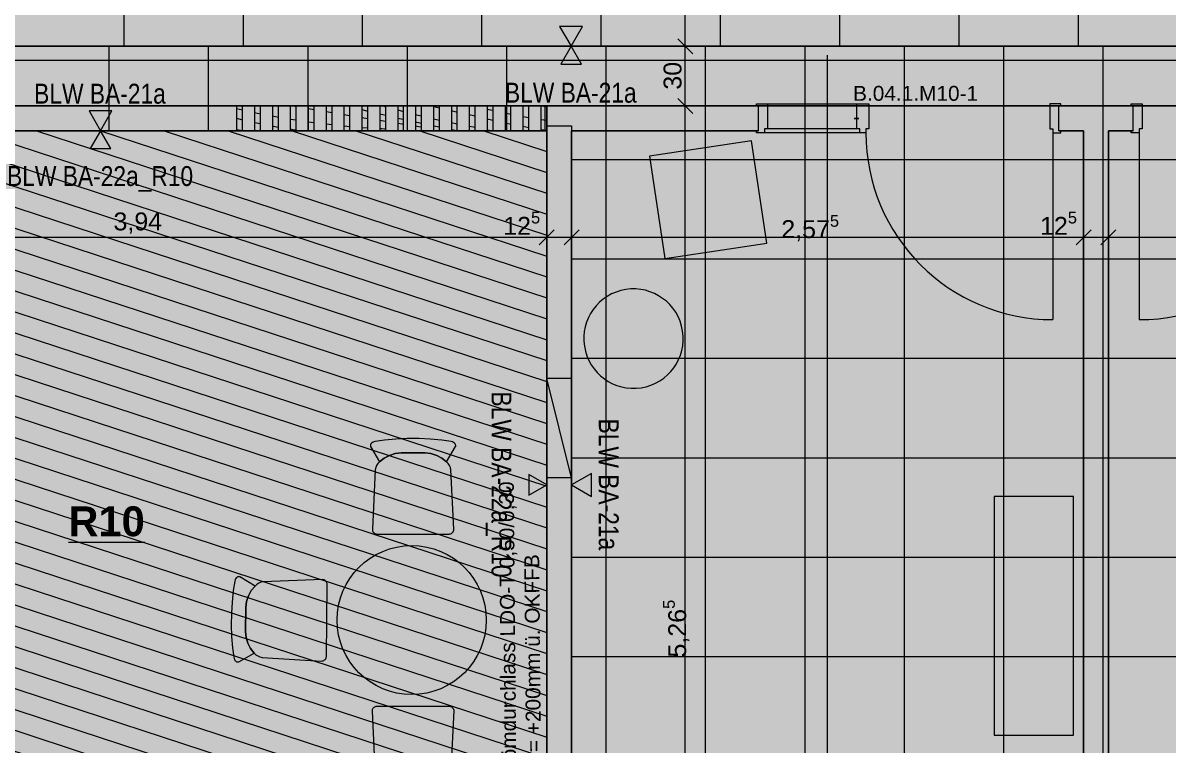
# Model space of a CAD drawing. Header units: metres. Extents: x -22.4 to 53.1, y 133.6 to 157.9.
# Drawn here: x 5.12 to 10.88, y 140.59 to 144.22 of the extents above; entities that cross this region are included whole.
import ezdxf

# ---------------------------------------------------------------- set-up
doc = ezdxf.new("R2010")
doc.units = ezdxf.units.M
doc.header["$MEASUREMENT"] = 0
doc.linetypes.add('Strichlinie-über-Schnitt', pattern=[0.0023, 0.0008, -0.0015])
doc.linetypes.add('Strichpunktlinie', pattern=[0.006703, 0.003528, -0.001764, 0, -0.001411])
for name, color, linetype in [('00  Raster', 7, 'Continuous'), ('10  Treppen + Rampen', 7, 'Continuous'), ('20  Boden Aufbauten', 7, 'Continuous'), ('20  Möbel', 7, 'Continuous'), ('20  Wand Leichtbau', 7, 'Continuous'), ('20  Wand Leichtbau_Schnittschraffur', 7, 'Continuous'), ('20 Wand Leichtbau MIETERAUSBAU', 7, 'Continuous'), ('20 Wand Leichtbau MIETERAUSBAU_Fenster', 7, 'Continuous'), ('40 Bemaßung 1_ 50 Bodenspiegel', 7, 'Continuous'), ('40 Text Ausbau 1_50 Bodenspiegel', 7, 'Continuous'), ('Neubau_20  Boden Aufbauten', 7, 'Continuous'), ('Neubau_20  Boden Aufbauten_Deckschraffur', 7, 'Continuous'), ('Neubau_20  Möbel', 7, 'Continuous'), ('Neubau_20  Wand Leichtbau', 7, 'Continuous'), ('Neubau_20 Wand Leichtbau MIETERAUSBAU', 7, 'Continuous'), ('Neubau_20 Wand Leichtbau MIETERAUSBAU_Deckschraffur', 7, 'Continuous'), ('Neubau_20 Wand Leichtbau MIETERAUSBAU_Fenster', 7, 'Continuous'), ('Neubau_20 Wand Leichtbau MIETERAUSBAU_Schnittschraffur', 7, 'Continuous'), ('Neubau_20 Wand Leichtbau MIETERAUSBAU_Tür', 7, 'Continuous'), ('Neubau_40 Text Ausbau 1_50 Bodenspiegel', 7, 'Continuous')]:
    doc.layers.add(name, color=color, linetype=linetype)
doc.styles.add('ERSTELLTER_STIL_1', font='')
doc.styles.add('ERSTELLTER_STIL_2', font='')
doc.styles.add('ERSTELLTER_STIL_3', font='')
doc.styles.get('ERSTELLTER_STIL_1').set_extended_font_data('Arial')
doc.styles.get('ERSTELLTER_STIL_2').set_extended_font_data('Arial Narrow')
doc.styles.get('ERSTELLTER_STIL_3').set_extended_font_data('Arial', bold=True)
pattern_1 = [(360, (14.0547, 142.5352), (2e-07, 0.5), []), (90, (14.0547, 142.5352), (-0.5, 2e-07), [])]

# ---------------------------------------------------------------- blocks, each defined once
blk = doc.blocks.new('*X43', base_point=(-23.4289, 120.7796))
at = {"layer": '20  Wand Leichtbau_Schnittschraffur', "color": 98, "linetype": 'Continuous', "lineweight": 13, "ltscale": 1000, "true_color": 0x000100}
for p, q in [((6.7542, 143.8049), (6.7659, 143.8019)), ((6.7359, 143.7621), (6.7659, 143.7571)), ((6.7359, 143.7045), (6.7659, 143.7019))]:
    blk.add_line(p, q, dxfattribs=at)
blk = doc.blocks.new('*X44', base_point=(-23.4289, 120.7796))
at = {"layer": '20  Wand Leichtbau_Schnittschraffur', "color": 98, "linetype": 'Continuous', "lineweight": 13, "ltscale": 1000, "true_color": 0x000100}
for p, q in [((6.8259, 143.7867), (6.8559, 143.7793)), ((6.8259, 143.7471), (6.8559, 143.7422)), ((6.8259, 143.6969), (6.8559, 143.695))]:
    blk.add_line(p, q, dxfattribs=at)
blk = doc.blocks.new('*X45', base_point=(-23.4289, 120.7796))
at = {"layer": '20  Wand Leichtbau_Schnittschraffur', "color": 98, "linetype": 'Continuous', "lineweight": 13, "ltscale": 1000, "true_color": 0x000100}
for p, q in [((6.9313, 143.8049), (6.9459, 143.8009)), ((6.9159, 143.7648), (6.9459, 143.7577)), ((6.9159, 143.7324), (6.9435, 143.728)), ((6.9435, 143.728), (6.9459, 143.7276)), ((6.9159, 143.6913), (6.9269, 143.6907)), ((6.9269, 143.6907), (6.941, 143.6897)), ((6.941, 143.6897), (6.9459, 143.6892))]:
    blk.add_line(p, q, dxfattribs=at)
blk = doc.blocks.new('*X46', base_point=(-23.4289, 120.7796))
at = {"layer": '20  Wand Leichtbau_Schnittschraffur', "color": 98, "linetype": 'Continuous', "lineweight": 13, "ltscale": 1000, "true_color": 0x000100}
for p, q in [((7.0059, 143.7845), (7.0359, 143.7766)), ((7.0059, 143.7439), (7.0326, 143.7378)), ((7.0059, 143.718), (7.0281, 143.7145)), ((7.0281, 143.7145), (7.0359, 143.7133)), ((7.0326, 143.7378), (7.0359, 143.7371)), ((7.0059, 143.6827), (7.011, 143.682)), ((7.011, 143.682), (7.0249, 143.6799))]:
    blk.add_line(p, q, dxfattribs=at)
blk = doc.blocks.new('*X47', base_point=(-23.4289, 120.7796))
at = {"layer": '20  Wand Leichtbau_Schnittschraffur', "color": 98, "linetype": 'Continuous', "lineweight": 13, "ltscale": 1000, "true_color": 0x000100}
for p, q in [((7.0959, 143.7615), (7.1013, 143.7601)), ((7.0959, 143.7239), (7.1025, 143.7225)), ((7.1013, 143.7601), (7.1259, 143.7543)), ((7.1025, 143.7225), (7.1259, 143.7175)), ((7.0959, 143.704), (7.1128, 143.7014)), ((7.1128, 143.7014), (7.1237, 143.6996)), ((7.1237, 143.6996), (7.1259, 143.6992))]:
    blk.add_line(p, q, dxfattribs=at)
blk = doc.blocks.new('*X48', base_point=(-23.4289, 120.7796))
at = {"layer": '20  Wand Leichtbau_Schnittschraffur', "color": 98, "linetype": 'Continuous', "lineweight": 13, "ltscale": 1000, "true_color": 0x000100}
for p, q in [((7.1859, 143.8021), (7.2011, 143.7983)), ((7.2011, 143.7983), (7.2159, 143.7947)), ((7.1859, 143.7403), (7.2155, 143.7336)), ((7.2155, 143.7336), (7.2159, 143.7336)), ((7.1859, 143.705), (7.2159, 143.6989)), ((7.1859, 143.6841), (7.1878, 143.6835)), ((7.1878, 143.6835), (7.1982, 143.6799))]:
    blk.add_line(p, q, dxfattribs=at)
blk = doc.blocks.new('*X49', base_point=(-23.4289, 120.7796))
at = {"layer": '20  Wand Leichtbau_Schnittschraffur', "color": 98, "linetype": 'Continuous', "lineweight": 13, "ltscale": 1000, "true_color": 0x000100}
for p, q in [((7.2759, 143.7808), (7.2809, 143.7796)), ((7.2809, 143.7796), (7.3059, 143.7741)), ((7.2759, 143.7208), (7.3059, 143.7148)), ((7.2759, 143.6871), (7.3059, 143.6813))]:
    blk.add_line(p, q, dxfattribs=at)
blk = doc.blocks.new('*X50', base_point=(-23.4289, 120.7796))
at = {"layer": '20  Wand Leichtbau_Schnittschraffur', "color": 98, "linetype": 'Continuous', "lineweight": 13, "ltscale": 1000, "true_color": 0x000100}
for p, q in [((7.3879, 143.8049), (7.3959, 143.803)), ((7.3659, 143.7617), (7.3879, 143.7574)), ((7.3879, 143.7574), (7.3959, 143.7553)), ((7.3659, 143.7031), (7.3879, 143.699)), ((7.3879, 143.699), (7.3959, 143.6972))]:
    blk.add_line(p, q, dxfattribs=at)
blk = doc.blocks.new('*X51', base_point=(-23.4289, 120.7796))
at = {"layer": '20  Wand Leichtbau_Schnittschraffur', "color": 98, "linetype": 'Continuous', "lineweight": 13, "ltscale": 1000, "true_color": 0x000100}
for p, q in [((7.4559, 143.7891), (7.4834, 143.7828)), ((7.4834, 143.7828), (7.4859, 143.7822)), ((7.4559, 143.7403), (7.484, 143.7336)), ((7.484, 143.7336), (7.4859, 143.7332)), ((7.4559, 143.6842), (7.4658, 143.6822)), ((7.4658, 143.6822), (7.4769, 143.6799))]:
    blk.add_line(p, q, dxfattribs=at)
blk = doc.blocks.new('*X52', base_point=(-23.4289, 120.7796))
at = {"layer": '20  Wand Leichtbau_Schnittschraffur', "color": 98, "linetype": 'Continuous', "lineweight": 13, "ltscale": 1000, "true_color": 0x000100}
for p, q in [((7.5459, 143.7698), (7.5759, 143.7636)), ((7.5459, 143.72), (7.5759, 143.7138))]:
    blk.add_line(p, q, dxfattribs=at)
blk = doc.blocks.new('*X53', base_point=(-23.4289, 120.7796))
at = {"layer": '20  Wand Leichtbau_Schnittschraffur', "color": 98, "linetype": 'Continuous', "lineweight": 13, "ltscale": 1000, "true_color": 0x000100}
for p, q in [((7.6359, 143.7525), (7.6659, 143.7471)), ((7.6359, 143.7023), (7.6659, 143.697))]:
    blk.add_line(p, q, dxfattribs=at)
blk = doc.blocks.new('*X54', base_point=(-23.4289, 120.7796))
at = {"layer": '20  Wand Leichtbau_Schnittschraffur', "color": 98, "linetype": 'Continuous', "lineweight": 13, "ltscale": 1000, "true_color": 0x000100}
for p, q in [((7.7304, 143.8049), (7.7559, 143.8006)), ((7.7259, 143.7373), (7.7559, 143.7326)), ((7.7259, 143.6872), (7.7271, 143.687)), ((7.7271, 143.687), (7.7559, 143.6828))]:
    blk.add_line(p, q, dxfattribs=at)
blk = doc.blocks.new('*X55', base_point=(-23.4289, 120.7796))
at = {"layer": '20  Wand Leichtbau_Schnittschraffur', "color": 98, "linetype": 'Continuous', "lineweight": 13, "ltscale": 1000, "true_color": 0x000100}
for p, q in [((6.2859, 143.7719), (6.3159, 143.7657)), ((6.2859, 143.7221), (6.3159, 143.7159))]:
    blk.add_line(p, q, dxfattribs=at)
blk = doc.blocks.new('*X56', base_point=(-23.4289, 120.7796))
at = {"layer": '20  Wand Leichtbau_Schnittschraffur', "color": 98, "linetype": 'Continuous', "lineweight": 13, "ltscale": 1000, "true_color": 0x000100}
for p, q in [((6.3759, 143.7544), (6.4059, 143.7489)), ((6.3759, 143.7042), (6.3794, 143.7035)), ((6.3794, 143.7035), (6.4059, 143.6988))]:
    blk.add_line(p, q, dxfattribs=at)
blk = doc.blocks.new('*X57', base_point=(-23.4289, 120.7796))
at = {"layer": '20  Wand Leichtbau_Schnittschraffur', "color": 98, "linetype": 'Continuous', "lineweight": 13, "ltscale": 1000, "true_color": 0x000100}
for p, q in [((6.4804, 143.8049), (6.4959, 143.8023)), ((6.4659, 143.7389), (6.4959, 143.7341)), ((6.4659, 143.6888), (6.4771, 143.687)), ((6.4771, 143.687), (6.4959, 143.6843))]:
    blk.add_line(p, q, dxfattribs=at)
blk = doc.blocks.new('*X58', base_point=(-23.4289, 120.7796))
at = {"layer": '20  Wand Leichtbau_Schnittschraffur', "color": 98, "linetype": 'Continuous', "lineweight": 13, "ltscale": 1000, "true_color": 0x000100}
for p, q in [((6.5559, 143.7922), (6.5859, 143.7872)), ((6.5559, 143.7254), (6.5859, 143.7214))]:
    blk.add_line(p, q, dxfattribs=at)
blk = doc.blocks.new('*X59', base_point=(-23.4289, 120.7796))
at = {"layer": '20  Wand Leichtbau_Schnittschraffur', "color": 98, "linetype": 'Continuous', "lineweight": 13, "ltscale": 1000, "true_color": 0x000100}
for p, q in [((6.6459, 143.7771), (6.6759, 143.7721)), ((6.6459, 143.714), (6.6759, 143.7107))]:
    blk.add_line(p, q, dxfattribs=at)
blk = doc.blocks.new('*X60', base_point=(-23.4289, 120.7796))
at = {"layer": '20  Wand Leichtbau_Schnittschraffur', "color": 98, "linetype": 'Continuous', "lineweight": 13, "ltscale": 1000, "true_color": 0x000100}
for p, q in [((6.1959, 143.7915), (6.2259, 143.7845)), ((6.1959, 143.7427), (6.2259, 143.7356)), ((6.1959, 143.6864), (6.2046, 143.6845)), ((6.2046, 143.6845), (6.2158, 143.6822)), ((6.2158, 143.6822), (6.2259, 143.6801))]:
    blk.add_line(p, q, dxfattribs=at)

msp = doc.modelspace()

# ---------------------------------------------------------------- hatches: boundary and pattern name
at = {"layer": '20  Wand Leichtbau_Schnittschraffur', "linetype": 'Continuous', "lineweight": 0, "true_color": 0xffffff}
for points in [[(6.2259, 143.8049), (6.1959, 143.8049), (6.1959, 143.6799), (6.2259, 143.6799)], [(6.3159, 143.8049), (6.2859, 143.8049), (6.2859, 143.6799), (6.3159, 143.6799)], [(6.4059, 143.8049), (6.3759, 143.8049), (6.3759, 143.6799), (6.4059, 143.6799)], [(6.4959, 143.8049), (6.4659, 143.8049), (6.4659, 143.6799), (6.4959, 143.6799)], [(6.5859, 143.8049), (6.5559, 143.8049), (6.5559, 143.6799), (6.5859, 143.6799)], [(6.6759, 143.8049), (6.6459, 143.8049), (6.6459, 143.6799), (6.6759, 143.6799)], [(6.7659, 143.8049), (6.7359, 143.8049), (6.7359, 143.6799), (6.7659, 143.6799)], [(6.8559, 143.8049), (6.8259, 143.8049), (6.8259, 143.6799), (6.8559, 143.6799)], [(6.9459, 143.8049), (6.9159, 143.8049), (6.9159, 143.6799), (6.9459, 143.6799)], [(7.0359, 143.8049), (7.0059, 143.8049), (7.0059, 143.6799), (7.0359, 143.6799)], [(7.1259, 143.8049), (7.0959, 143.8049), (7.0959, 143.6799), (7.1259, 143.6799)], [(7.2159, 143.8049), (7.1859, 143.8049), (7.1859, 143.6799), (7.2159, 143.6799)], [(7.3059, 143.8049), (7.2759, 143.8049), (7.2759, 143.6799), (7.3059, 143.6799)], [(7.3959, 143.8049), (7.3659, 143.8049), (7.3659, 143.6799), (7.3959, 143.6799)], [(7.4859, 143.8049), (7.4559, 143.8049), (7.4559, 143.6799), (7.4859, 143.6799)], [(7.5759, 143.8049), (7.5459, 143.8049), (7.5459, 143.6799), (7.5759, 143.6799)], [(7.6659, 143.8049), (7.6359, 143.8049), (7.6359, 143.6799), (7.6659, 143.6799)], [(7.7559, 143.8049), (7.7259, 143.8049), (7.7259, 143.6799), (7.7559, 143.6799)]]:
    msp.add_hatch(color=7, dxfattribs=at).paths.add_polyline_path(points)
at = {"layer": 'Neubau_20  Boden Aufbauten_Deckschraffur', "linetype": 'Continuous', "lineweight": 50, "true_color": 0xefefef}
msp.add_hatch(color=7, dxfattribs=at).paths.add_polyline_path([(-1.6316, 145.3049), (-1.6316, 144.1049), (30.6509, 144.1049), (30.6509, 145.3049), (30.6509, 148.8302), (29.4509, 148.8302), (29.4509, 145.3049)])
at = {"layer": 'Neubau_20  Boden Aufbauten_Deckschraffur', "linetype": 'Continuous', "lineweight": 13, "true_color": 0x17c90e}
h = msp.add_hatch(dxfattribs=at)
h.set_pattern_fill('Verband__Quadrat__50x50__4D', color=92, style=0, pattern_type=2)
h.set_pattern_definition([(7e-13, (11.62936, 144.10494), (2e-07, 0.6), []), (90, (11.62936, 144.10494), (-0.6, 0), [])])
h.paths.add_polyline_path([(-1.6316, 145.3049), (-1.6316, 144.1049), (30.6509, 144.1049), (30.6509, 145.3049), (30.6509, 148.8302), (29.4509, 148.8302), (29.4509, 145.3049)])
at = {"layer": 'Neubau_20  Boden Aufbauten_Deckschraffur', "linetype": 'Continuous', "lineweight": 0, "true_color": 0xffffff}
for points in [[(-1.6166, 144.1049), (-1.6166, 143.8049), (30.6509, 143.8049), (30.6509, 144.1049), (7.7559, 144.1049), (4.5184, 144.1049)], [(-1.6166, 143.8049), (-1.6166, 143.7049), (4.5184, 143.7049), (4.5184, 143.6799), (7.7559, 143.6799), (7.7559, 143.7049), (7.8809, 143.7049), (7.8809, 138.3249), (7.8434, 138.3249), (7.8434, 138.0149), (7.8809, 138.0149), (7.9772, 138.0149), (24.6034, 138.0149), (24.6034, 140.5199), (24.0034, 140.5199), (24.0034, 143.7899), (30.6509, 143.7899), (30.6509, 143.8049)]]:
    msp.add_hatch(color=7, dxfattribs=at).paths.add_polyline_path(points)
at = {"layer": 'Neubau_20  Boden Aufbauten_Deckschraffur', "linetype": 'Continuous', "lineweight": 18}
h = msp.add_hatch(dxfattribs=at)
h.set_pattern_fill('Verband__Quadrat__50x50__4D', color=6, style=0, pattern_type=2)
h.set_pattern_definition(pattern_1)
h.paths.add_polyline_path([(-1.6166, 144.1049), (-1.6166, 143.8049), (30.6509, 143.8049), (30.6509, 144.1049), (7.7559, 144.1049), (4.5184, 144.1049)])
h = msp.add_hatch(dxfattribs=at)
h.set_pattern_fill('Verband__Quadrat__50x50__4D', color=6, style=0, pattern_type=2)
h.set_pattern_definition(pattern_1)
h.paths.add_polyline_path([(-1.6166, 143.8049), (-1.6166, 143.7049), (4.5184, 143.7049), (4.5184, 143.6799), (7.7559, 143.6799), (7.7559, 143.7049), (7.8809, 143.7049), (7.8809, 138.3249), (7.8434, 138.3249), (7.8434, 138.0149), (7.8809, 138.0149), (7.9772, 138.0149), (24.6034, 138.0149), (24.6034, 140.5199), (24.0034, 140.5199), (24.0034, 143.7899), (30.6509, 143.7899), (30.6509, 143.8049)])
at = {"layer": 'Neubau_20  Boden Aufbauten_Deckschraffur', "linetype": 'Continuous', "lineweight": 18, "true_color": 0xd5d5ff}
msp.add_hatch(color=254, dxfattribs=at).paths.add_polyline_path([(7.7559, 143.6799), (3.8184, 143.6799), (3.8184, 138.0149), (7.7559, 138.0149), (7.7934, 138.0149), (7.7934, 138.3249), (7.7559, 138.3249)])
at = {"layer": 'Neubau_20  Boden Aufbauten_Deckschraffur', "linetype": 'Continuous', "lineweight": 0, "true_color": 0xffffff}
h = msp.add_hatch(dxfattribs=at)
h.set_pattern_fill('Holz_Schalung_liegend__1_A0', style=0, pattern_type=2)
h.set_pattern_definition([(341.86749, (-110.10794, 75.26466), (0.03112157, 0.09503393), [])])
h.paths.add_polyline_path([(7.7559, 143.6799), (3.8184, 143.6799), (3.8184, 138.0149), (7.7559, 138.0149), (7.7934, 138.0149), (7.7934, 138.3249), (7.7559, 138.3249)])
at = {"layer": 'Neubau_20 Wand Leichtbau MIETERAUSBAU_Deckschraffur', "linetype": 'Continuous', "lineweight": 0, "true_color": 0xffffff}
msp.add_hatch(color=7, dxfattribs=at).paths.add_polyline_path([(9.3159, 143.6899), (9.3159, 143.8149), (8.8659, 143.8149), (8.8659, 143.6899), (8.8509, 143.6899), (8.8509, 143.6699), (9.3309, 143.6699), (9.3309, 143.6899)])
at = {"layer": 'Neubau_20 Wand Leichtbau MIETERAUSBAU_Schnittschraffur', "linetype": 'Continuous', "lineweight": 18}
for points in [[(7.8809, 143.6799), (7.7559, 143.8049), (7.7559, 143.6799)], [(7.7559, 143.8049), (7.8809, 143.6799), (7.8809, 143.8049)], [(7.8809, 143.8049), (7.8809, 143.6799), (8.8209, 143.6799), (8.8209, 143.8049)], [(10.3309, 143.8049), (10.3309, 143.6799), (10.4559, 143.6799), (10.4559, 143.8049)], [(10.5809, 143.6799), (10.4559, 143.8049), (10.4559, 143.6799)], [(10.4559, 143.8049), (10.5809, 143.6799), (10.5809, 143.8049)], [(10.5809, 143.8049), (10.5809, 143.6799), (10.7059, 143.6799), (10.7059, 143.8049)], [(7.7559, 143.6799), (7.7559, 138.3249), (7.8809, 138.3249), (7.8809, 143.6799)], [(10.4559, 143.6799), (10.4559, 138.3249), (10.5809, 138.3249), (10.5809, 143.6799)]]:
    msp.add_hatch(color=9, dxfattribs=at).paths.add_polyline_path(points)
at = {"layer": 'Neubau_20 Wand Leichtbau MIETERAUSBAU_Schnittschraffur', "linetype": 'Continuous', "lineweight": 0, "true_color": 0xffffff}
for points in [[(8.8659, 143.8149), (8.8109, 143.8149), (8.8109, 143.8049), (8.8209, 143.8049), (8.8209, 143.6799), (8.8109, 143.6799), (8.8109, 143.6699), (8.8509, 143.6699), (8.8509, 143.6899), (8.8659, 143.6899)], [(9.3309, 143.6899), (9.3309, 143.6699), (9.3609, 143.6699), (9.3609, 143.6899), (9.3759, 143.6899), (9.3759, 143.8149), (9.3159, 143.8149), (9.3159, 143.6899)], [(10.2859, 143.8149), (10.2859, 143.6899), (10.3009, 143.6899), (10.3009, 143.6699), (10.3409, 143.6699), (10.3409, 143.6799), (10.3309, 143.6799), (10.3309, 143.8049), (10.3409, 143.8049), (10.3409, 143.8149)], [(10.7509, 143.8149), (10.6959, 143.8149), (10.6959, 143.8049), (10.7059, 143.8049), (10.7059, 143.6799), (10.6959, 143.6799), (10.6959, 143.6699), (10.7359, 143.6699), (10.7359, 143.6899), (10.7509, 143.6899)]]:
    msp.add_hatch(color=7, dxfattribs=at).paths.add_polyline_path(points)
at = {"layer": 'Neubau_40 Text Ausbau 1_50 Bodenspiegel', "linetype": 'Continuous', "lineweight": 0, "true_color": 0xffffff}
for points in [[(7.8779, 144.1049), (7.9357, 144.2049), (7.8202, 144.205)], [(7.8779, 144.1049), (7.8261, 144.0152), (7.9297, 144.0152)], [(5.5112, 143.6799), (5.569, 143.7799), (5.4536, 143.7799)], [(5.5112, 143.6799), (5.4594, 143.5901), (5.5631, 143.5901)], [(7.7559, 141.8985), (7.6661, 141.9503), (7.6662, 141.8467)], [(7.8809, 141.8985), (7.9809, 141.8408), (7.9809, 141.9563)]]:
    msp.add_hatch(color=7, dxfattribs=at).paths.add_polyline_path(points)

# ---------------------------------------------------------------- linework, layer by layer
at = {"layer": '00  Raster', "color": 7, "linetype": 'Strichpunktlinie', "lineweight": 13, "ltscale": 1000}
msp.add_line((9.1684, 133.7291), (9.1684, 155.8899), dxfattribs=at)
at = {"layer": '20  Möbel', "color": 9, "linetype": 'Continuous', "lineweight": 18, "ltscale": 1000}
for p, q in [((10.0059, 141.8399), (10.0059, 140.6399)), ((10.4059, 141.8399), (10.0059, 141.8399)), ((10.4059, 140.6399), (10.4059, 141.8399)), ((10.0059, 140.6399), (10.4059, 140.6399))]:
    msp.add_line(p, q, dxfattribs=at)
at = {"layer": '20  Möbel', "color": 9, "linetype": 'Continuous', "lineweight": 18, "ltscale": 1000, "flags": 128}
for points in [[(7.0532, 142.1315), (6.9971, 142.1292), (6.9393, 142.1236), (6.8922, 142.117), (6.8854, 142.1149), (6.8797, 142.1124), (6.8745, 142.109), (6.8726, 142.1071), (6.871, 142.1048), (6.8698, 142.1024), (6.869, 142.0998), (6.8687, 142.097), (6.8688, 142.0943), (6.8694, 142.0916), (6.9146, 142.0141), (6.938, 142.0329), (6.9645, 142.047), (6.9931, 142.0561), (7.0229, 142.0598), (7.1436, 142.0598), (7.1734, 142.0561), (7.2021, 142.047), (7.2285, 142.0329), (7.2519, 142.0141), (7.2972, 142.0916), (7.2977, 142.0943), (7.2979, 142.097), (7.2975, 142.0998), (7.2968, 142.1024), (7.2956, 142.1048), (7.294, 142.1071), (7.292, 142.109), (7.2868, 142.1124), (7.2811, 142.1149), (7.2744, 142.117), (7.2273, 142.1236), (7.1694, 142.1292), (7.1133, 142.1315)], [(7.0229, 142.0598), (6.9931, 142.0561), (6.9645, 142.047), (6.938, 142.0329), (6.9146, 142.0141), (6.9066, 142.0059), (6.9002, 141.9962), (6.8957, 141.9856), (6.8933, 141.9743), (6.8785, 141.6752), (6.8789, 141.6711), (6.88, 141.6671), (6.8817, 141.6634), (6.8841, 141.66), (6.8871, 141.6571), (6.8905, 141.6547), (6.8942, 141.653), (6.8982, 141.6519), (6.9024, 141.6516), (7.2642, 141.6516), (7.2683, 141.6519), (7.2723, 141.653), (7.2761, 141.6547), (7.2795, 141.6571), (7.2824, 141.66), (7.2848, 141.6634), (7.2865, 141.6671), (7.2876, 141.6711), (7.288, 141.6752), (7.2732, 141.9743), (7.2708, 141.9856), (7.2663, 141.9962), (7.26, 142.0059), (7.2519, 142.0141), (7.2285, 142.0329), (7.2021, 142.047), (7.1734, 142.0561), (7.1436, 142.0598), (7.0229, 142.0598)], [(6.169, 141.1928), (6.1707, 141.1367), (6.1756, 141.0788), (6.1816, 141.0316), (6.1836, 141.0249), (6.186, 141.0191), (6.1894, 141.0139), (6.1913, 141.0119), (6.1935, 141.0103), (6.1959, 141.0091), (6.1986, 141.0083), (6.2013, 141.0079), (6.204, 141.008), (6.2067, 141.0085), (6.2847, 141.0529), (6.2662, 141.0765), (6.2524, 141.1031), (6.2437, 141.1318), (6.2404, 141.1617), (6.2419, 141.2823), (6.2459, 141.3121), (6.2553, 141.3407), (6.2698, 141.3669), (6.2888, 141.3901), (6.2119, 141.4363), (6.2092, 141.4369), (6.2065, 141.4371), (6.2038, 141.4368), (6.2011, 141.436), (6.1986, 141.4348), (6.1964, 141.4333), (6.1944, 141.4314), (6.1909, 141.4262), (6.1884, 141.4205), (6.1862, 141.4138), (6.179, 141.3668), (6.1728, 141.309), (6.1697, 141.253)], [(6.2404, 141.1617), (6.2437, 141.1318), (6.2524, 141.1031), (6.2662, 141.0765), (6.2847, 141.0529), (6.2929, 141.0447), (6.3025, 141.0382), (6.313, 141.0336), (6.3243, 141.031), (6.6232, 141.0127), (6.6273, 141.013), (6.6313, 141.014), (6.6351, 141.0157), (6.6385, 141.0181), (6.6414, 141.021), (6.6438, 141.0243), (6.6456, 141.0281), (6.6467, 141.0321), (6.6471, 141.0362), (6.6515, 141.398), (6.6512, 141.4021), (6.6502, 141.4061), (6.6485, 141.4099), (6.6462, 141.4134), (6.6433, 141.4163), (6.6399, 141.4187), (6.6362, 141.4205), (6.6323, 141.4217), (6.6282, 141.4221), (6.3289, 141.4109), (6.3176, 141.4087), (6.3069, 141.4043), (6.2972, 141.3981), (6.2888, 141.3901), (6.2698, 141.3669), (6.2553, 141.3407), (6.2459, 141.3121), (6.2419, 141.2823), (6.2404, 141.1617)]]:
    msp.add_lwpolyline(points, close=True, dxfattribs=at)
msp.add_lwpolyline([(6.8933, 140.4632), (6.8785, 140.7623), (6.8789, 140.7664), (6.88, 140.7704), (6.8817, 140.7741), (6.8841, 140.7775), (6.8871, 140.7804), (6.8905, 140.7827), (6.8942, 140.7845), (6.8982, 140.7855), (6.9024, 140.7859), (7.2642, 140.7859), (7.2683, 140.7855), (7.2723, 140.7845), (7.2761, 140.7827), (7.2795, 140.7804), (7.2824, 140.7775), (7.2848, 140.7741), (7.2865, 140.7704), (7.2876, 140.7664), (7.288, 140.7623), (7.2732, 140.4632)], dxfattribs=at)
at = {"layer": '20  Möbel', "color": 9, "linetype": 'Continuous', "lineweight": 18, "ltscale": 1000}
msp.add_circle((7.0764, 141.2187), 0.375, dxfattribs=at)
at = {"layer": '20  Wand Leichtbau', "color": 7, "linetype": 'Continuous', "lineweight": 13, "ltscale": 1000, "flags": 128}
for points in [[(6.2259, 143.8049), (6.1959, 143.8049)], [(6.1959, 143.8049), (6.1959, 143.6799)], [(6.2259, 143.6799), (6.2259, 143.8049)], [(6.3159, 143.8049), (6.2859, 143.8049)], [(6.2859, 143.8049), (6.2859, 143.6799)], [(6.3159, 143.6799), (6.3159, 143.8049)], [(6.4059, 143.8049), (6.3759, 143.8049)], [(6.3759, 143.8049), (6.3759, 143.6799)], [(6.4059, 143.6799), (6.4059, 143.8049)], [(6.4959, 143.8049), (6.4659, 143.8049)], [(6.4659, 143.8049), (6.4659, 143.6799)], [(6.4959, 143.6799), (6.4959, 143.8049)], [(6.5859, 143.8049), (6.5559, 143.8049)], [(6.5559, 143.8049), (6.5559, 143.6799)], [(6.5859, 143.6799), (6.5859, 143.8049)], [(6.6759, 143.8049), (6.6459, 143.8049)], [(6.6459, 143.8049), (6.6459, 143.6799)], [(6.6759, 143.6799), (6.6759, 143.8049)], [(6.7659, 143.8049), (6.7359, 143.8049)], [(6.7359, 143.8049), (6.7359, 143.6799)], [(6.7659, 143.6799), (6.7659, 143.8049)], [(6.8559, 143.8049), (6.8259, 143.8049)], [(6.8259, 143.8049), (6.8259, 143.6799)], [(6.8559, 143.6799), (6.8559, 143.8049)], [(6.9459, 143.8049), (6.9159, 143.8049)], [(6.9159, 143.8049), (6.9159, 143.6799)], [(6.9459, 143.6799), (6.9459, 143.8049)], [(7.0359, 143.8049), (7.0059, 143.8049)], [(7.0059, 143.8049), (7.0059, 143.6799)], [(7.0359, 143.6799), (7.0359, 143.8049)], [(7.1259, 143.8049), (7.0959, 143.8049)], [(7.0959, 143.8049), (7.0959, 143.6799)], [(7.1259, 143.6799), (7.1259, 143.8049)], [(7.2159, 143.8049), (7.1859, 143.8049)], [(7.1859, 143.8049), (7.1859, 143.6799)], [(7.2159, 143.6799), (7.2159, 143.8049)], [(7.3059, 143.8049), (7.2759, 143.8049)], [(7.2759, 143.8049), (7.2759, 143.6799)], [(7.3059, 143.6799), (7.3059, 143.8049)], [(7.3959, 143.8049), (7.3659, 143.8049)], [(7.3659, 143.8049), (7.3659, 143.6799)], [(7.3959, 143.6799), (7.3959, 143.8049)], [(7.4859, 143.8049), (7.4559, 143.8049)], [(7.4559, 143.8049), (7.4559, 143.6799)], [(7.4859, 143.6799), (7.4859, 143.8049)], [(7.5759, 143.8049), (7.5459, 143.8049)], [(7.5459, 143.8049), (7.5459, 143.6799)], [(7.5759, 143.6799), (7.5759, 143.8049)], [(7.6659, 143.8049), (7.6359, 143.8049)], [(7.6359, 143.8049), (7.6359, 143.6799)], [(7.6659, 143.6799), (7.6659, 143.8049)], [(7.7559, 143.8049), (7.7259, 143.8049)], [(7.7259, 143.8049), (7.7259, 143.6799)], [(7.7559, 143.6799), (7.7559, 143.8049)], [(6.1959, 143.6799), (6.2259, 143.6799)], [(6.2859, 143.6799), (6.3159, 143.6799)], [(6.3759, 143.6799), (6.4059, 143.6799)], [(6.4659, 143.6799), (6.4959, 143.6799)], [(6.5559, 143.6799), (6.5859, 143.6799)], [(6.6459, 143.6799), (6.6759, 143.6799)], [(6.7359, 143.6799), (6.7659, 143.6799)], [(6.8259, 143.6799), (6.8559, 143.6799)], [(6.9159, 143.6799), (6.9459, 143.6799)], [(7.0059, 143.6799), (7.0359, 143.6799)], [(7.0959, 143.6799), (7.1259, 143.6799)], [(7.1859, 143.6799), (7.2159, 143.6799)], [(7.2759, 143.6799), (7.3059, 143.6799)], [(7.3659, 143.6799), (7.3959, 143.6799)], [(7.4559, 143.6799), (7.4859, 143.6799)], [(7.5459, 143.6799), (7.5759, 143.6799)], [(7.6359, 143.6799), (7.6659, 143.6799)], [(7.7259, 143.6799), (7.7559, 143.6799)]]:
    msp.add_lwpolyline(points, dxfattribs=at)
at = {"layer": '40 Bemaßung 1_ 50 Bodenspiegel', "color": 7, "linetype": 'Continuous', "lineweight": 13, "ltscale": 1000}
for p, q in [((8.4527, 144.1049), (8.4527, 145.3049)), ((8.4152, 144.1424), (8.4902, 144.0674)), ((8.5231, 144.1049), (8.3824, 144.1049)), ((8.4527, 143.8049), (8.4527, 144.1049)), ((8.4152, 143.8424), (8.4902, 143.7674)), ((8.5231, 143.8049), (8.3824, 143.8049)), ((8.4527, 138.5399), (8.4527, 143.8049)), ((7.7559, 143.0739), (7.7559, 143.2145)), ((7.8809, 143.0739), (7.8809, 143.2145)), ((10.4559, 143.0739), (10.4559, 143.2145)), ((10.5809, 143.0739), (10.5809, 143.2145)), ((3.8184, 143.1442), (7.7559, 143.1442)), ((7.7934, 143.1817), (7.7184, 143.1067)), ((7.7559, 143.1442), (7.8809, 143.1442)), ((7.9184, 143.1817), (7.8434, 143.1067)), ((7.8809, 143.1442), (10.4559, 143.1442)), ((10.4934, 143.1817), (10.4184, 143.1067)), ((10.4559, 143.1442), (10.5809, 143.1442)), ((10.6184, 143.1817), (10.5434, 143.1067)), ((10.5809, 143.1442), (14.5059, 143.1442))]:
    msp.add_line(p, q, dxfattribs=at)
at = {"layer": 'Neubau_20  Boden Aufbauten', "color": 253, "linetype": 'Continuous', "lineweight": 18, "ltscale": 1000, "true_color": 0x9f9f9f, "flags": 128}
msp.add_lwpolyline([(-1.6316, 145.3049), (-1.6316, 144.1049), (30.6509, 144.1049), (30.6509, 145.3049), (30.6509, 148.8302), (29.4509, 148.8302), (29.4509, 145.3049)], close=True, dxfattribs=at)
at = {"layer": 'Neubau_20  Boden Aufbauten', "color": 7, "linetype": 'Continuous', "lineweight": 13, "ltscale": 1000, "flags": 128}
for points in [[(-1.6166, 144.1049), (-1.6166, 143.8049), (30.6509, 143.8049), (30.6509, 144.1049), (7.7559, 144.1049), (4.5184, 144.1049)], [(-1.6166, 143.8049), (-1.6166, 143.7049), (4.5184, 143.7049), (4.5184, 143.6799), (7.7559, 143.6799), (7.7559, 143.7049), (7.8809, 143.7049), (7.8809, 138.3249), (7.8434, 138.3249), (7.8434, 138.0149), (7.8809, 138.0149), (7.9772, 138.0149), (24.6034, 138.0149), (24.6034, 140.5199), (24.0034, 140.5199), (24.0034, 143.7899), (30.6509, 143.7899), (30.6509, 143.8049)], [(7.7559, 143.6799), (3.8184, 143.6799), (3.8184, 138.0149), (7.7559, 138.0149), (7.7934, 138.0149), (7.7934, 138.3249), (7.7559, 138.3249)]]:
    msp.add_lwpolyline(points, close=True, dxfattribs=at)
at = {"layer": 'Neubau_20  Möbel', "color": 9, "linetype": 'Continuous', "lineweight": 18, "ltscale": 1000, "flags": 128}
msp.add_lwpolyline([(8.3492, 143.0374), (8.8634, 143.1148), (8.7861, 143.629), (8.2718, 143.5516)], close=True, dxfattribs=at)
msp.add_lwpolyline([(8.129, 142.8765, 1), (8.255, 142.3926, 1)], format="xyb", close=True, dxfattribs=at)
at = {"layer": 'Neubau_20  Wand Leichtbau', "color": 7, "linetype": 'Strichlinie-über-Schnitt', "lineweight": 18, "ltscale": 1000, "flags": 128}
for points in [[(7.7479, 143.8049), (4.5184, 143.8049)], [(7.7479, 143.6799), (7.7479, 143.8049)], [(4.5184, 143.6799), (7.7479, 143.6799)]]:
    msp.add_lwpolyline(points, dxfattribs=at)
at = {"layer": 'Neubau_20 Wand Leichtbau MIETERAUSBAU', "color": 7, "linetype": 'Continuous', "lineweight": 13, "ltscale": 1000}
for p, q in [((8.8209, 143.6799), (8.8209, 143.8049)), ((10.3309, 143.6799), (10.3309, 143.8049)), ((10.7059, 143.6799), (10.7059, 143.8049))]:
    msp.add_line(p, q, dxfattribs=at)
at = {"layer": 'Neubau_20 Wand Leichtbau MIETERAUSBAU', "color": 7, "linetype": 'Continuous', "lineweight": 13, "ltscale": 1000, "flags": 128}
msp.add_lwpolyline([(7.7559, 143.8049), (7.7559, 143.6799)], dxfattribs=at)
at = {"layer": 'Neubau_20 Wand Leichtbau MIETERAUSBAU', "color": 7, "linetype": 'Continuous', "lineweight": 25, "ltscale": 1000, "flags": 128}
for points in [[(8.8209, 143.8049), (7.7559, 143.8049)], [(10.4559, 143.8049), (10.3309, 143.8049)], [(10.7059, 143.8049), (10.4559, 143.8049)], [(7.7559, 143.6799), (7.7559, 138.3249)], [(7.8809, 138.3249), (7.8809, 143.6799)], [(7.8809, 143.6799), (8.8209, 143.6799)], [(10.3309, 143.6799), (10.4559, 143.6799)], [(10.4559, 143.6799), (10.4559, 138.3249)], [(10.5809, 138.3249), (10.5809, 143.6799)], [(10.5809, 143.6799), (10.7059, 143.6799)]]:
    msp.add_lwpolyline(points, dxfattribs=at)
at = {"layer": 'Neubau_20 Wand Leichtbau MIETERAUSBAU_Fenster', "color": 7, "linetype": 'Continuous', "lineweight": 18, "ltscale": 1000}
for p, q in [((7.8809, 141.9343), (7.7559, 142.4343)), ((7.8809, 142.4343), (7.7559, 142.4343)), ((7.8809, 141.9343), (7.7559, 141.9343))]:
    msp.add_line(p, q, dxfattribs=at)
at = {"layer": 'Neubau_20 Wand Leichtbau MIETERAUSBAU_Tür', "color": 7, "linetype": 'Continuous', "lineweight": 18, "ltscale": 1000}
for p, q in [((8.8109, 143.8049), (8.8109, 143.8149)), ((8.8109, 143.8149), (8.8659, 143.8149)), ((8.8209, 143.8049), (8.8109, 143.8049)), ((8.8209, 143.6799), (8.8209, 143.8049)), ((8.8659, 143.8149), (9.3159, 143.8149)), ((8.8659, 143.8149), (8.8659, 143.6899)), ((9.3159, 143.6899), (9.3159, 143.8149)), ((9.3159, 143.8149), (9.3759, 143.8149)), ((9.3759, 143.8149), (9.3759, 143.6899)), ((10.2859, 143.8149), (10.2859, 143.6899)), ((10.3409, 143.8149), (10.2859, 143.8149)), ((10.3309, 143.6799), (10.3309, 143.8049)), ((10.3309, 143.8049), (10.3409, 143.8049)), ((10.3409, 143.8049), (10.3409, 143.8149)), ((10.6959, 143.8049), (10.6959, 143.8149)), ((10.6959, 143.8149), (10.7509, 143.8149)), ((10.7059, 143.8049), (10.6959, 143.8049)), ((10.7059, 143.6799), (10.7059, 143.8049)), ((10.7509, 143.8149), (10.7509, 143.6899)), ((8.8109, 143.6699), (8.8109, 143.6799)), ((8.8109, 143.6799), (8.8209, 143.6799)), ((8.8509, 143.6699), (8.8109, 143.6699)), ((8.8659, 143.6899), (8.8509, 143.6899)), ((8.8509, 143.6899), (8.8509, 143.6699)), ((9.3309, 143.6699), (8.8509, 143.6699)), ((9.3159, 143.6899), (8.8659, 143.6899)), ((9.3309, 143.6899), (9.3159, 143.6899)), ((9.3309, 143.6699), (9.3309, 143.6899)), ((9.3609, 143.6699), (9.3309, 143.6699)), ((9.3759, 143.6899), (9.3609, 143.6899)), ((9.3609, 143.6899), (9.3609, 143.6699)), ((10.2859, 143.6899), (10.3009, 143.6899)), ((10.3009, 143.6899), (10.3009, 143.6699)), ((10.3009, 143.6699), (10.3409, 143.6699)), ((10.3009, 143.6699), (10.3009, 142.7299)), ((10.3409, 143.6799), (10.3309, 143.6799)), ((10.3409, 143.6699), (10.3409, 143.6799)), ((10.6959, 143.6699), (10.6959, 143.6799)), ((10.6959, 143.6799), (10.7059, 143.6799)), ((10.7359, 143.6699), (10.6959, 143.6699)), ((10.7509, 143.6899), (10.7359, 143.6899)), ((10.7359, 143.6899), (10.7359, 143.6699)), ((10.7359, 143.6699), (10.7359, 142.7299))]:
    msp.add_line(p, q, dxfattribs=at)
at = {"layer": 'Neubau_20 Wand Leichtbau MIETERAUSBAU_Tür', "color": 7, "linetype": 'Continuous', "lineweight": 13, "ltscale": 1000}
for p, q in [((8.8209, 143.6799), (8.8209, 143.8049)), ((8.8209, 143.6799), (8.8209, 143.8049)), ((10.3309, 143.6799), (10.3309, 143.8049)), ((10.3309, 143.6799), (10.3309, 143.8049)), ((10.7059, 143.6799), (10.7059, 143.8049)), ((10.7059, 143.6799), (10.7059, 143.8049))]:
    msp.add_line(p, q, dxfattribs=at)
for centre, start, end in [((10.3009, 143.6699), 180, 270), ((10.7359, 143.6699), 270, 0)]:
    msp.add_arc(centre, 0.94, start, end, dxfattribs=at)
at = {"layer": 'Neubau_40 Text Ausbau 1_50 Bodenspiegel', "color": 7, "linetype": 'Continuous', "lineweight": 18, "ltscale": 1000, "flags": 128}
for points in [[(7.8779, 144.1049), (7.9357, 144.2049), (7.8202, 144.205)], [(7.8779, 144.1049), (7.8261, 144.0152), (7.9297, 144.0152)], [(5.5112, 143.6799), (5.569, 143.7799), (5.4536, 143.7799)], [(5.5112, 143.6799), (5.4594, 143.5901), (5.5631, 143.5901)], [(7.7559, 141.8985), (7.6661, 141.9503), (7.6662, 141.8467)], [(7.8809, 141.8985), (7.9809, 141.8408), (7.9809, 141.9563)]]:
    msp.add_lwpolyline(points, close=True, dxfattribs=at)

# ---------------------------------------------------------------- block references
at = {"layer": '10  Treppen + Rampen', "color": 7, "linetype": 'Continuous', "lineweight": 13, "ltscale": 1000}
for name in ['*X60', '*X55', '*X57', '*X58', '*X59', '*X43', '*X44', '*X45', '*X46', '*X48', '*X49', '*X50', '*X51', '*X52', '*X54', '*X56', '*X47', '*X53']:
    msp.add_blockref(name, (-23.4289, 120.7796), dxfattribs=at)

# ---------------------------------------------------------------- texts
at = {"layer": '20  Boden Aufbauten', "color": 7, "linetype": 'Continuous', "lineweight": 13, "insert": (5.3497, 141.6384), "char_height": 0.15, "attachment_point": 7, "style": 'ERSTELLTER_STIL_3'}
msp.add_mtext('\\A1;{\\pql;\\fArial|b1|i0|c0|p38;\\L\\LR10}', dxfattribs=at)
at = {"layer": '20 Wand Leichtbau MIETERAUSBAU', "color": 7, "linetype": 'Continuous', "lineweight": 18, "char_height": 0.075, "attachment_point": 1, "style": 'ERSTELLTER_STIL_1'}
for s, insert in [('\\A1;{\\pql;\\pt0;\\fArial|b0|i0|c0|p38;B.04.1.M10-1}', (9.2965, 143.9056)), ('\\A1;{\\pql;\\pt0;\\fArial|b0|i0|c0|p38;-}', (9.2965, 143.7877))]:
    msp.add_mtext(s, dxfattribs=dict(at, insert=insert))
at = {"layer": '20 Wand Leichtbau MIETERAUSBAU_Fenster', "color": 7, "linetype": 'Continuous', "lineweight": 18, "char_height": 0.075, "attachment_point": 4, "rotation": 90.51418, "style": 'ERSTELLTER_STIL_1'}
for s, insert in [('\\A1;{\\pql;\\fArial|b0|i0|c0|p38;2x Überströmdurchlass LDO-T 0,50/0,30}', (7.5762, 140.03)), ('\\A1;{\\pql;\\fArial|b0|i0|c0|p38;UK = +200mm ü. OKFFB}', (7.691, 140.3797))]:
    msp.add_mtext(s, dxfattribs=dict(at, insert=insert))
at = {"layer": '40 Bemaßung 1_ 50 Bodenspiegel', "color": 7, "linetype": 'Continuous', "lineweight": 13, "char_height": 0.09, "attachment_point": 7, "style": 'ERSTELLTER_STIL_1'}
for s, insert, width, rotation in [('\\A1;{\\pql;\\fArial|b0|i0|c0|p38;30}', (8.4347, 143.8866), 0.136595, 89.99998), ('\\A1;{\\pql;\\fArial|b0|i0|c0|p38;3,94}', (5.5766, 143.1622), 0.239452, 360)]:
    msp.add_mtext(s, dxfattribs=dict(at, insert=insert, width=width, rotation=rotation))
for s, insert, rotation in [('\\A1;{\\pql;\\fArial|b0|i0|c0|p38;12\\fArial|b0|i0|c0|p38;\\A1{\\H.66x;\\S5^  ;}}', (7.5368, 143.1304), 360), ('\\A1;{\\pql;\\fArial|b0|i0|c0|p38;2,57\\fArial|b0|i0|c0|p38;\\A1{\\H.66x;\\S5^  ;}}', (8.9353, 143.1139), 360), ('\\A1;{\\pql;\\fArial|b0|i0|c0|p38;12\\fArial|b0|i0|c0|p38;\\A1{\\H.66x;\\S5^  ;}}', (10.2368, 143.1304), 360), ('\\A1;{\\pql;\\fArial|b0|i0|c0|p38;5,26\\fArial|b0|i0|c0|p38;\\A1{\\H.66x;\\S5^  ;}}', (8.4831, 141.0301), 89.99998)]:
    msp.add_mtext(s, dxfattribs=dict(at, insert=insert, rotation=rotation))
at = {"layer": '40 Text Ausbau 1_50 Bodenspiegel', "color": 7, "linetype": 'Continuous', "lineweight": 18, "char_height": 0.1, "attachment_point": 4, "style": 'ERSTELLTER_STIL_2'}
for s, insert, rotation in [('\\A1;{\\pql;\\fArial Narrow|b0|i0|c0|p38;BLW BA-21a}', (5.1776, 143.8659), 359.97714), ('\\A1;{\\pql;\\fArial Narrow|b0|i0|c0|p38;BLW BA-22a_R10}', (5.0412, 143.4376), 359.99998), ('\\A1;{\\pql;\\fArial Narrow|b0|i0|c0|p38;BLW BA-22a_R10}', (7.5134, 142.3685), 270.02282), ('\\A1;{\\pql;\\fArial Narrow|b0|i0|c0|p38;BLW BA-21a}', (8.0668, 142.2323), 269.99999)]:
    msp.add_mtext(s, dxfattribs=dict(at, insert=insert, rotation=rotation))
at = {"layer": '40 Text Ausbau 1_50 Bodenspiegel', "color": 7, "linetype": 'Continuous', "lineweight": 18, "insert": (7.5457, 143.8706), "char_height": 0.1, "attachment_point": 4, "style": 'ERSTELLTER_STIL_2'}
msp.add_mtext('\\A1;{\\pql;\\fArial Narrow|b0|i0|c0|p38;BLW BA-21a}', dxfattribs=at)

doc.saveas('drawing.dxf')
